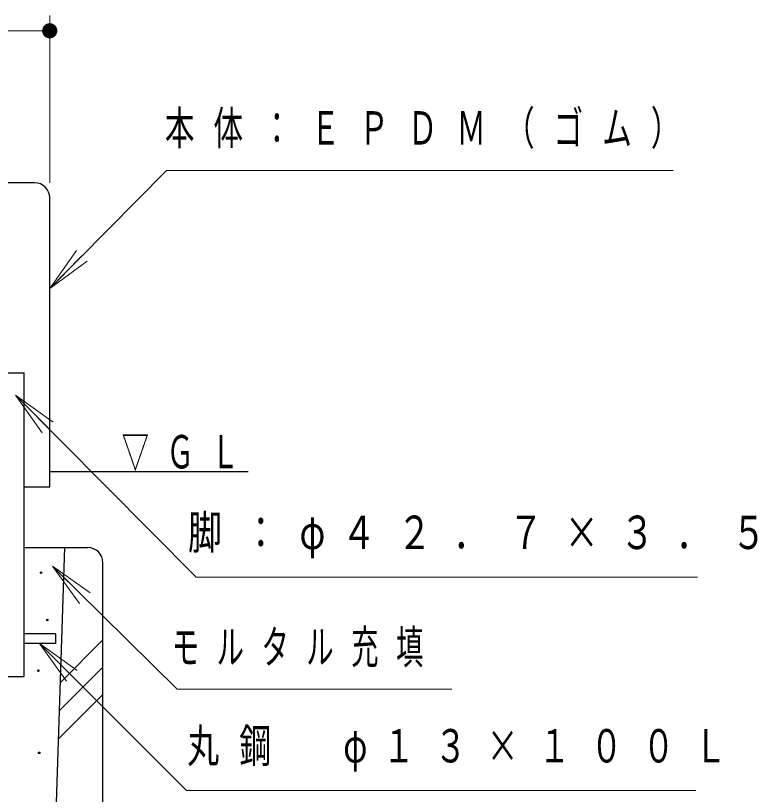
# Model space of a CAD drawing. Units: millimetres on the paper. Extents: x 1295 to 1680, y 0 to 267.
# Drawn here: x 1488.1 to 1537, y 116 to 167.2 of the extents above; entities that cross this region are included whole.
import ezdxf

# ---------------------------------------------------------------- set-up
doc = ezdxf.new("R2010")
doc.units = ezdxf.units.MM
doc.layers.add('1_20', color=7, linetype='Continuous', lineweight=25)
doc.styles.add('ＭＳ ゴシック', font='')
doc.styles.get('ＭＳ ゴシック').set_extended_font_data('MS Gothic')

# ---------------------------------------------------------------- blocks, each defined once
blk = doc.blocks.new('filled_dot')
at = {"color": 0, "linetype": 'Continuous', "lineweight": -2, "const_width": 1.25}
blk.add_lwpolyline([(-0.625, 0, 1), (0.625, 0, 1)], format="xyb", close=True, dxfattribs=at)

msp = doc.modelspace()

# ---------------------------------------------------------------- linework, layer by layer
at = {"layer": '1_20', "lineweight": 13}
for p, q in [((1490.396, 156.232), (1490.396, 167.232)), ((1455.396, 166.232), (1490.396, 166.232)), ((1490.396, 149.282), (1492.151, 151.765)), ((1490.396, 149.282), (1492.507, 151.414)), ((1492.862, 151.062), (1490.396, 149.282)), ((1489.908, 139.776), (1488.152, 142.259)), ((1488.152, 142.259), (1490.619, 140.48)), ((1488.152, 142.259), (1490.264, 140.128)), ((1492.358, 128.539), (1490.569, 130.999)), ((1490.569, 130.999), (1493.059, 129.252)), ((1490.569, 130.999), (1492.708, 128.896)), ((1491.1, 123.357), (1493.896, 126.153)), ((1491.492, 123.432), (1489.725, 125.907)), ((1489.725, 125.907), (1492.199, 124.139)), ((1489.725, 125.907), (1491.846, 123.786)), ((1491.038, 121.499), (1493.896, 124.357)), ((1490.976, 119.641), (1493.896, 122.561))]:
    msp.add_line(p, q, dxfattribs=at)
at = {"layer": '1_20', "color": 190}
for p, q in [((1489.396, 156.232), (1465.31, 156.232)), ((1490.396, 136.232), (1490.396, 155.232)), ((1488.716, 136.232), (1490.396, 136.232))]:
    msp.add_line(p, q, dxfattribs=at)
at = {"layer": '1_20'}
for p, q in [((1486.576, 143.732), (1488.716, 143.732)), ((1488.716, 123.732), (1488.716, 143.732)), ((1490.396, 137.232), (1503.451, 137.232)), ((1488.716, 132.232), (1492.896, 132.232)), ((1490.646, 109.732), (1491.396, 132.232)), ((1491.396, 132.232), (1492.896, 132.232)), ((1493.896, 109.732), (1493.896, 131.232)), ((1490.771, 126.557), (1488.716, 126.557)), ((1490.771, 126.557), (1490.771, 125.907)), ((1490.771, 125.907), (1488.716, 125.907)), ((1486.576, 123.732), (1488.716, 123.732))]:
    msp.add_line(p, q, dxfattribs=at)
at = {"layer": '1_20', "lineweight": 13}
for points in [[(1490.396, 149.282), (1498.082, 157.044), (1531.416, 157.044)], [(1488.152, 142.259), (1500.024, 130.277), (1533.024, 130.277)], [(1490.569, 130.999), (1498.791, 122.916), (1516.844, 122.916)], [(1489.725, 125.907), (1499.398, 116.234), (1532.914, 116.234)]]:
    msp.add_lwpolyline(points, dxfattribs=at)
at = {"layer": '1_20'}
for centre in [(1489.83, 130.569), (1490.24, 127.464), (1489.654, 124.122), (1489.699, 118.719)]:
    msp.add_circle(centre, 0.05, dxfattribs=at)
at = {"layer": '1_20', "color": 190}
msp.add_arc((1489.396, 155.232), 1, 0, 90, dxfattribs=at)
at = {"layer": '1_20'}
msp.add_arc((1492.896, 131.232), 1, 0, 90, dxfattribs=at)

# ---------------------------------------------------------------- block references
at = {"layer": '1_20', "lineweight": 13, "xscale": 0.4, "yscale": 0.4, "rotation": 180}
msp.add_blockref('filled_dot', (1490.396, 166.232), dxfattribs=at)

# ---------------------------------------------------------------- texts
at = {"layer": '1_20', "char_height": 2.199, "style": 'ＭＳ ゴシック'}
for s, insert, attachment_point in [('\\T1.64;\\W0.65;本体：ＥＰＤＭ（ゴム）', (1497.972, 159.694), 4), ('\\T1.64;\\W0.6;▽ＧＬ', (1495.13, 137.237), 7), ('\\T1.63;\\W0.75;脚：φ４２．７×３．５', (1499.495, 132.927), 4), ('\\T1.64;\\W0.6;モルタル充填', (1498.427, 125.566), 4), ('\\T1.63;\\W0.7;丸鋼\u3000φ１３×１００Ｌ', (1499.443, 118.884), 4)]:
    msp.add_mtext(s, dxfattribs=dict(at, insert=insert, attachment_point=attachment_point))

doc.saveas('drawing.dxf')
